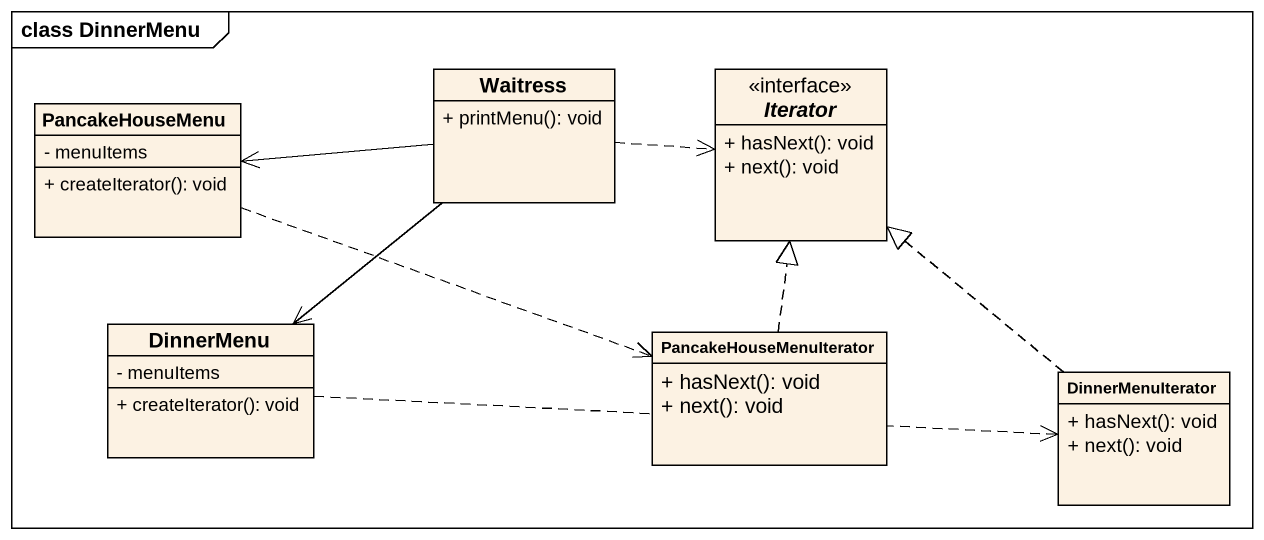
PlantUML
@startuml
mainframe class DinnerMenu
hide circle
hide empty members
skinparam classAttributeIconSize 0
class PancakeHouseMenu {
  - menuItems
  + createIterator(): void
}
class Waitress {
  + printMenu(): void
}
interface Iterator {
  + hasNext(): void
  + next(): void
}
class DinnerMenu {
  - menuItems
  + createIterator(): void
}
class PancakeHouseMenuIterator {
  + hasNext(): void
  + next(): void
}
class DinnerMenuIterator {
  + hasNext(): void
  + next(): void
}
PancakeHouseMenu .right.> PancakeHouseMenuIterator
Waitress -left-> PancakeHouseMenu
Waitress .right.> Iterator
Waitress --> DinnerMenu
DinnerMenu .right.> DinnerMenuIterator
PancakeHouseMenuIterator .up.|> Iterator
DinnerMenuIterator .up.|> Iterator
@enduml
